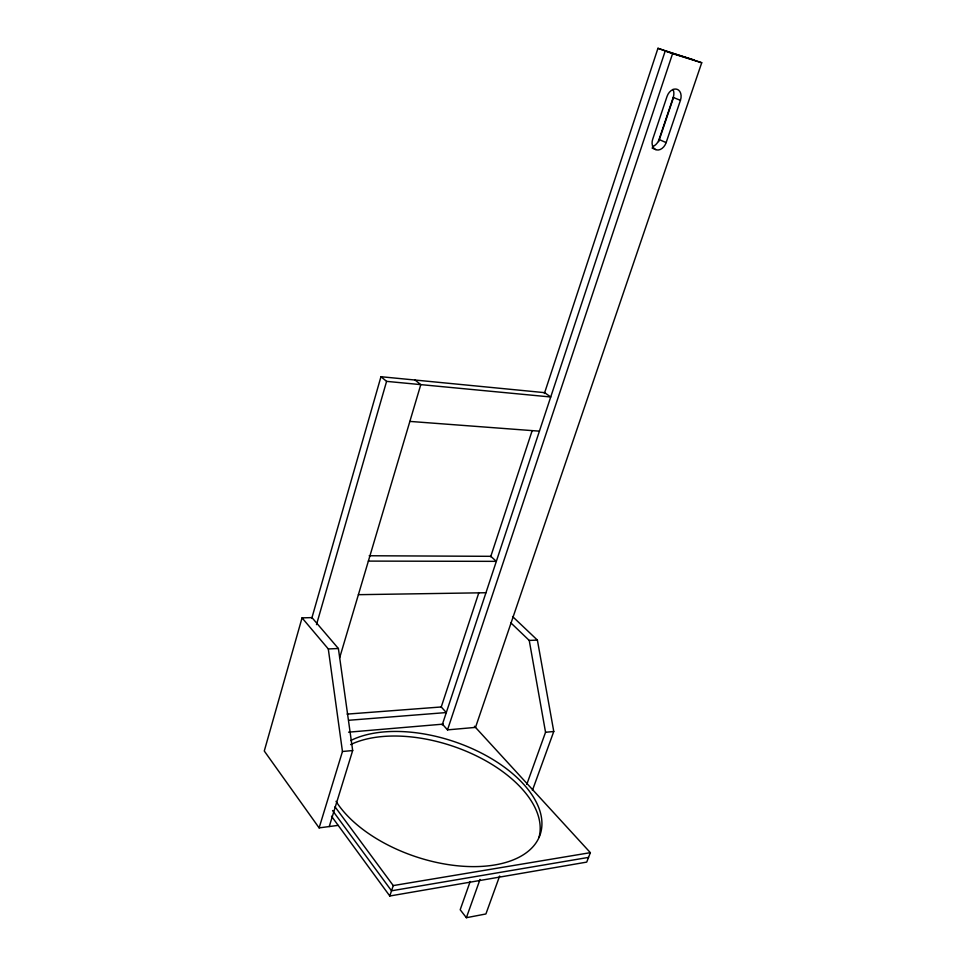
<?xml version="1.0" encoding="UTF-8"?>
<svg xmlns="http://www.w3.org/2000/svg" width="966" height="966" viewBox="0 0 966 966"><rect width="100%" height="100%" fill="white"/><g stroke="black" fill="none" stroke-linecap="round" stroke-linejoin="round"><path stroke-width="1.45" d="M329.237 826.558L352.675 750.534L338.39 648.512L311.97 617.612L302.056 617.866L264.273 751.017L319.118 827.886L338.064 825.387M311.74 618.421L380.966 376.716L544.667 392.655L550.717 396.99L386.593 381.365L380.966 376.716M316.498 624.628L386.593 381.365M339.621 657.882L420.79 384.625L415.054 380.036M319.118 827.886L342.459 751.5L328.295 648.947L302.056 617.866M441.184 707.16L478.882 592.581M490.668 556.766L532.133 430.727M544.389 393.488L657.955 48.3L701.727 62.73L475.514 727.398L447.512 729.873L442.452 724.186M442.199 724.959L665.224 50.957L694.337 60.025M474.451 726.251L590.359 852.664L586.724 862.107L389.793 896.001L393.247 885.581L334.997 806.791M447.512 729.873L672.577 53.649L657.955 48.3M652.497 146.591A9.479 6.883 -66.9 0 0 659.053 139.49L673.205 97.433A9.648 6.955 -68.7 0 0 673.024 89.44M658.655 141.676L673.556 97.373M666.142 142.606L680.438 100.331A9.708 6.967 -68.5 0 0 676.828 89.21A9.708 6.967 -68.5 0 0 666.999 96.515L652.726 139.164C651.313 142.932 652.026 148.679 656.506 149.899A9.539 6.883 -66.7 0 0 666.142 142.606L659.053 139.49M470.188 881.487L460.19 909.743L466.373 917.7L485.91 913.969L499.639 876.041M466.373 917.7L480.03 879.41M526.772 784.404L545.548 732.276L529.235 640.434L510.942 622.937M532.411 790.417L553.772 731.491L537.386 640.084L512.56 616.525M588.535 857.397L391.52 890.797L332.558 810.571M393.247 885.581L590.359 852.664M342.459 751.5L352.675 750.534M545.548 732.276L553.772 731.491M348.581 732.18L443.322 724.114M348.895 720.262L446.304 712.558L441.257 706.967L347.096 714.115M328.295 648.947L338.39 648.512M529.235 640.434L537.386 640.084M358.386 594.682L485.946 592.738M368.36 561.101L496.331 561.355L490.813 556.319L369.181 555.752M409.862 421.405L539.414 431.162M672.577 53.649L701.727 62.73M673.205 97.433L680.438 100.331M652.062 148.003L655.588 149.585M331.495 816.21L389.793 896.001M350.706 740.56A111.368 60.665 18.6 0 1 514.31 775.118A111.368 60.665 18.6 0 1 492.515 865.307A111.368 60.665 18.6 0 1 336.035 801.309M350.598 744.605A111.223 60.955 18.6 0 1 476.781 756.052A111.223 60.955 18.6 0 1 539.028 837.268"/></g></svg>
